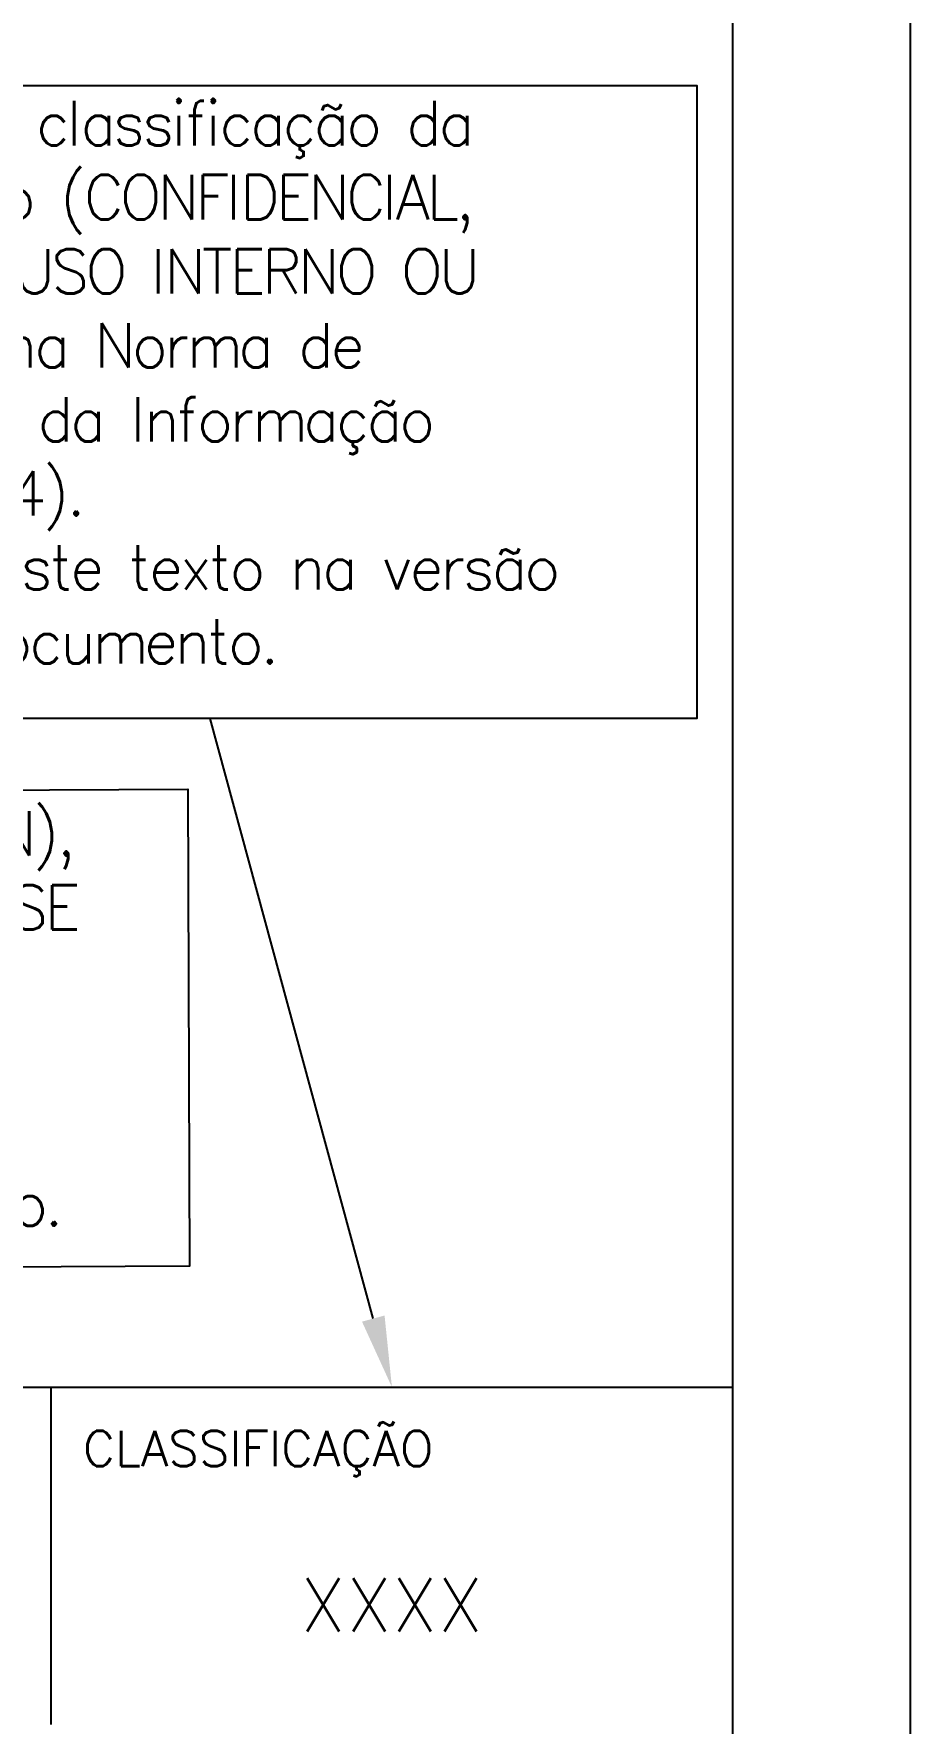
# Paper-space layout 'Layout1' of a CAD drawing. Header units: metres, sheet in millimetres. Extents: x 0 to 841, y 0 to 594.
# Drawn here: x 791.7 to 841, y 61.1 to 156.2 of the extents above; entities that cross this region are included whole.
import ezdxf
from ezdxf import colors
from ezdxf.entities.mleader import LeaderData, LeaderLine
from ezdxf.enums import TextEntityAlignment as Align
from ezdxf.math import Vec2, Vec3

# ---------------------------------------------------------------- set-up
doc = ezdxf.new("R2010")
doc.units = ezdxf.units.M
doc.header["$LTSCALE"] = 7.5
for name, color, linetype in [('FRL4', 4, 'Continuous'), ('FRL5', 5, 'Continuous'), ('FRL6', 6, 'Continuous'), ('FRL7', 7, 'Continuous'), ('FRR120', 5, 'Continuous'), ('FRR140', 5, 'Continuous'), ('FRR175', 1, 'Continuous'), ('FRR80', 3, 'Continuous')]:
    doc.layers.add(name, color=color, linetype=linetype)
doc.styles.add('R100', font='simplex.shx', dxfattribs={"height": 2.5})
doc.styles.add('R120', font='simplex.shx', dxfattribs={"height": 3})
doc.styles.add('R140', font='simplex.shx', dxfattribs={"height": 3.5})
doc.styles.add('R80', font='simplex.shx', dxfattribs={"height": 2})

# ---------------------------------------------------------------- blocks, each defined once
blk = doc.blocks.new('A1')
at = {"layer": 'FRL4', "linetype": 'Continuous'}
blk.add_line((792.667, 61), (792.667, 80), dxfattribs=at)
at = {"layer": 'FRL5'}
blk.add_line((25, 80), (831, 80), dxfattribs=at)
at = {"layer": 'FRL6', "linetype": 'Continuous'}
blk.add_line((831, 584), (831, 10), dxfattribs=at)
at = {"layer": 'FRL7', "linetype": 'Continuous'}
blk.add_line((841, 594), (841, 0), dxfattribs=at)
at = {"layer": 'FRR120', "style": 'R120'}
for tag, p in [('FASE_DO_PROJETO', (659, 46.294)), ('ÁREA_E/OU_SUBÁREA', (659, 40.794)), ('TÍTULO_DO_DESENHO', (659, 35.294)), ('SUBTÍTULO_1_DO_DESENHO', (659, 29.794)), ('SUBTÍTULO_2_DO_DESENHO', (659, 24.294))]:
    blk.add_attdef(tag, p, '', height=3, dxfattribs=at)
at = {"layer": 'FRR140', "style": 'R140', "width": 0.91}
for tag, p in [('NÚMERO_DA_CONTRATADA', (687.723, 12.595)), ('NUMERO_VALE', (752.889, 12.595))]:
    blk.add_attdef(tag, p, '', height=3.5, dxfattribs=at)
for tag, p in [('REVISÃO', (823.5, 14.679)), ('ESCALA', (671, 14.345))]:
    blk.add_attdef(tag, text='', height=3.5, dxfattribs=at).set_placement(p, align=Align.MIDDLE)
at = {"layer": 'FRR175', "style": 'R120'}
for tag, p in [('CLASSIFICAÇÃO', (811.833, 67.733)), ('PROJETO', (716.31, 53.588)), ('N_PROJ_SE', (793.5, 53.588)), ('N_CONTRATO', (796.971, 47.297))]:
    blk.add_attdef(tag, text='', height=3, dxfattribs=at).set_placement(p, align=Align.MIDDLE_CENTER)
at = {"layer": 'FRR80', "style": 'R80'}
blk.add_text('CLASSIFICAÇÃO', height=2, dxfattribs=at).set_placement((794.458, 75.543))
for tag, p in [('8A_REV', (476, 77.068)), ('EMIS.', (486, 77.068)), ('PROJ.', (585, 77.068)), ('DES.', (597, 77.068)), ('VER.', (609, 77.068)), ('APR.', (621, 77.068)), ('AUT.', (633.013, 77.068)), ('7A_REV', (476, 71.368)), ('EMIS.', (486, 71.368)), ('PROJ.', (585, 71.368)), ('DES.', (597, 71.368)), ('VER.', (609, 71.368)), ('APR.', (621, 71.368)), ('AUT.', (633.013, 71.368)), ('6A_REV', (476, 65.668)), ('EMIS.', (486, 65.668)), ('PROJ.', (585, 65.668)), ('DES.', (597, 65.668)), ('VER.', (609, 65.668)), ('APR.', (621, 65.668)), ('AUT.', (633.013, 65.668)), ('5A_REV', (476, 59.968)), ('EMIS.', (486, 59.968)), ('PROJ.', (585, 59.968)), ('DES.', (597, 59.968)), ('VER.', (609, 59.968)), ('APR.', (621, 59.968)), ('AUT.', (633.013, 59.968)), ('4A_REV', (476, 54.268)), ('EMIS.', (486, 54.268)), ('PROJ.', (585, 54.268)), ('DES.', (597, 54.268)), ('VER.', (609, 54.268)), ('APR.', (621, 54.268)), ('AUT.', (633.013, 54.268)), ('3A_REV', (476, 48.568)), ('EMIS.', (486, 48.568)), ('PROJ.', (585, 48.568)), ('DES.', (597, 48.568)), ('VER.', (609, 48.568)), ('APR.', (621, 48.568)), ('AUT.', (633.013, 48.568)), ('2A_REV', (476, 42.868)), ('EMIS.', (486, 42.868)), ('PROJ.', (585, 42.868)), ('DES.', (597, 42.868)), ('VER.', (609, 42.868)), ('APR.', (621, 42.868)), ('AUT.', (633.013, 42.868)), ('1a_REV', (476, 37.168)), ('EMIS.', (486, 37.168)), ('PROJ.', (585, 37.168)), ('DES.', (597, 37.168)), ('VER.', (609, 37.168)), ('APR.', (621, 37.168)), ('AUT.', (633.013, 37.168))]:
    blk.add_attdef(tag, text='', height=2, dxfattribs=at).set_placement(p, align=Align.MIDDLE)
for p in [(492.606, 76.082), (492.606, 70.382), (492.606, 64.682), (492.606, 58.982), (492.606, 53.282), (492.606, 47.582), (492.606, 41.882), (492.606, 36.182)]:
    blk.add_attdef('DESCRIÇÃO_DA_REVISÃO', p, '', height=2, dxfattribs=at)
at = {"layer": 'FRR80', "style": 'R80', "width": 0.85}
for p in [(648, 77.068), (648, 71.368), (648, 65.668), (648, 59.968), (648, 54.268), (648, 48.568), (648, 42.868), (648, 37.168)]:
    blk.add_attdef('DATA', text='', height=2, dxfattribs=at).set_placement(p, align=Align.MIDDLE)
blk = doc.blocks.new('Classificação')
at = {"color": 1}
blk.add_lwpolyline([(-8.7, 45.124), (46.793, 45.124), (46.793, 9.492), (-8.7, 9.492)], close=True, dxfattribs=at)
at = {"insert": (-7.569, 44.256), "char_height": 2.5, "attachment_point": 1, "style": 'R100'}
blk.add_mtext_dynamic_manual_height_columns('{\\T0.9;\\C1;Verificar a classificação da informação (CONFIDENCIAL, RESTRITA, USO INTERNO OU PÚBLICA) na Norma de Tecnologia da Informação (NFN-0014).\\PRemover este texto na versão final do documento.} ', width=54.04419, gutter_width=12.5, heights=[0], dxfattribs=at)
at = {"color": 1}
ml = blk.add_multileader_mtext('Standard', dxfattribs=at)
ml.set_content('', color=1)
ml.set_leader_properties()
ml.build(insert=Vec2(0, 0))
ml.multileader.update_dxf_attribs({"text_right_attachment_type": 6, "dogleg_length": 0.36})
ctx = ml.context
ctx.base_point, ctx.plane_origin = Vec3(15.047, 11.492), Vec3(68.354, -28.142)
ctx.right_attachment, ctx.text_align_type = 6, 2
notes = []
notes.append((ctx, [(0, (1, 1, 0), (19.407, 9.492), (-1, 0), 0.36, [(0, [(29.633, -28.142)], 0, [])])]))
ctx.mtext.insert, ctx.mtext.alignment, ctx.mtext.flow_direction = Vec3(17.047, 13.492), 3, 5
for ctx, leaders in notes:
    for number, flags, end, landing, length, lines in leaders:
        leader = LeaderData()
        leader.index, (leader.has_last_leader_line, leader.has_dogleg_vector, leader.attachment_direction) = number, flags
        leader.last_leader_point, leader.dogleg_vector, leader.dogleg_length = Vec3(end), Vec3(landing), length
        for number, points, colour, breaks in lines:
            line = LeaderLine()
            line.index, line.vertices, line.color, line.breaks = number, Vec3.list(points), colors.encode_raw_color(colour), breaks
            leader.lines.append(line)
        ctx.leaders.append(leader)
blk = doc.blocks.new('NProjetoSE')
at = {"color": 1}
blk.add_lwpolyline([(729.045, 261.263), (779.63, 261.518), (779.706, 234.656), (729.121, 234.401)], close=True, dxfattribs=at)
at = {"insert": (730.379, 260.269), "char_height": 2.5, "attachment_point": 1, "style": 'R100'}
blk.add_mtext_dynamic_manual_height_columns('{\\T0.9;\\C1;Nº do Projeto (LNNNN-NN),  conforme PR-E-004 ou SE (SE-LL-NNNN/NNNN), conforme PR-E-013. Remover este texto na versão final do documento.\\C256; }', width=48.92933, gutter_width=12.5, heights=[24.729], dxfattribs=at)
at = {"color": 1}
ml = blk.add_multileader_mtext('Standard', dxfattribs=at)
ml.set_content('', color=1)
ml.set_leader_properties()
ml.build(insert=Vec2(0, 0))
ml.multileader.update_dxf_attribs({"text_right_attachment_type": 6, "dogleg_length": 0.36})
ctx = ml.context
ctx.base_point, ctx.plane_origin = Vec3(754.158, 236.546), Vec3(798.765, 209.909)
ctx.right_attachment, ctx.text_align_type = 6, 2
notes = []
notes.append((ctx, [(0, (1, 1, 0), (758.518, 234.546), (-1, 0), 0.36, [(0, [(768.004, 209.012)], 0, [])])]))
ctx.mtext.insert, ctx.mtext.alignment, ctx.mtext.flow_direction = Vec3(756.158, 238.546), 3, 5
for ctx, leaders in notes:
    for number, flags, end, landing, length, lines in leaders:
        leader = LeaderData()
        leader.index, (leader.has_last_leader_line, leader.has_dogleg_vector, leader.attachment_direction) = number, flags
        leader.last_leader_point, leader.dogleg_vector, leader.dogleg_length = Vec3(end), Vec3(landing), length
        for number, points, colour, breaks in lines:
            line = LeaderLine()
            line.index, line.vertices, line.color, line.breaks = number, Vec3.list(points), colors.encode_raw_color(colour), breaks
            leader.lines.append(line)
        ctx.leaders.append(leader)

psp = doc.layouts.get("Layout1")

# ---------------------------------------------------------------- block references
ref = psp.add_blockref('A1', (0, 0))
ref.add_attrib('CLASSIFICAÇÃO', 'XXXX', dxfattribs={"layer": 'FRR175', "height": 3, "style": 'R120'}).set_placement((811.833, 67.733), align=Align.MIDDLE_CENTER)
at = {"color": 1}
psp.add_blockref('Classificação', (782.204, 108.134), dxfattribs=at)
psp.add_blockref('NProjetoSE', (20.732, -147.858))

doc.saveas('drawing.dxf')
